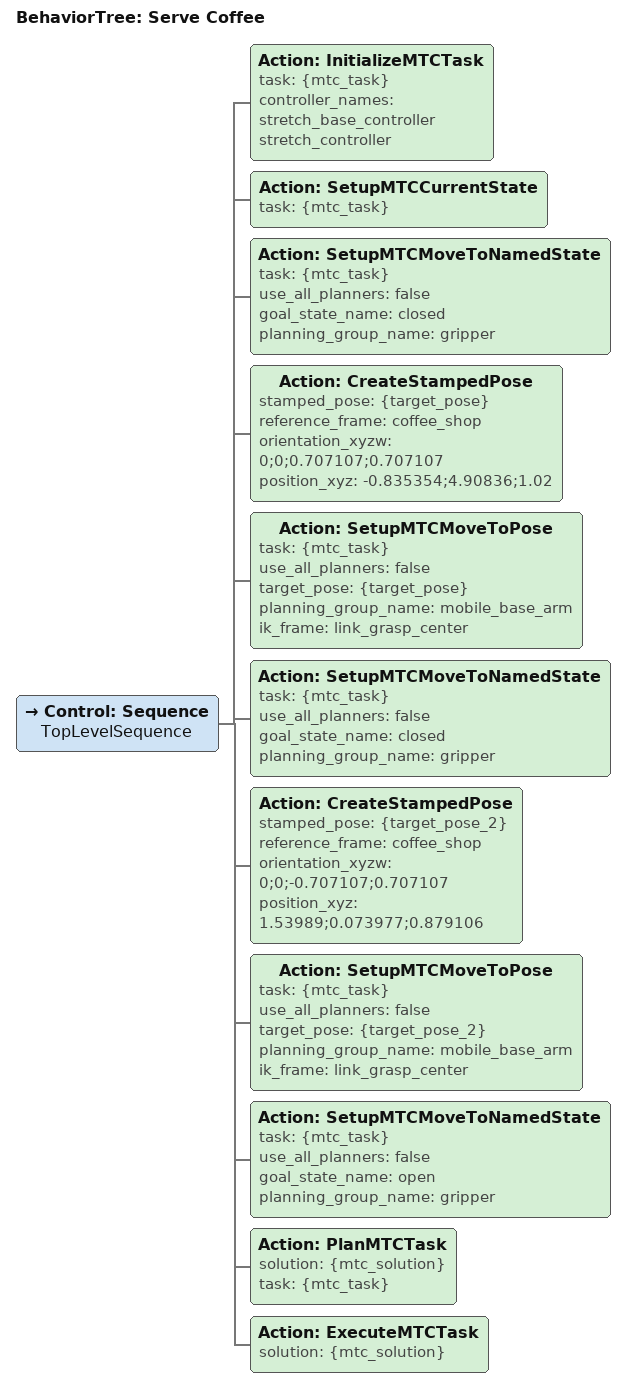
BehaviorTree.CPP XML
<?xml version='1.0' encoding='UTF-8'?>
<root BTCPP_format="4" main_tree_to_execute="Serve Coffee">
  <BehaviorTree ID="Serve Coffee" _description="" _hardcoded="false">
    <Control ID="Sequence" name="TopLevelSequence">
      <Action ID="InitializeMTCTask" task="{mtc_task}" controller_names="stretch_base_controller stretch_controller"/>
      <Action ID="SetupMTCCurrentState" task="{mtc_task}"/>
      <Action ID="SetupMTCMoveToNamedState" task="{mtc_task}" use_all_planners="false" goal_state_name="closed" planning_group_name="gripper"/>
      <Action ID="CreateStampedPose" stamped_pose="{target_pose}" reference_frame="coffee_shop" orientation_xyzw="0;0;0.707107;0.707107" position_xyz="-0.835354;4.90836;1.02"/>
      <Action ID="SetupMTCMoveToPose" task="{mtc_task}" use_all_planners="false" target_pose="{target_pose}" planning_group_name="mobile_base_arm" ik_frame="link_grasp_center"/>
      <Action ID="SetupMTCMoveToNamedState" task="{mtc_task}" use_all_planners="false" goal_state_name="closed" planning_group_name="gripper"/>
      <Action ID="CreateStampedPose" stamped_pose="{target_pose_2}" reference_frame="coffee_shop" orientation_xyzw="0;0;-0.707107;0.707107" position_xyz="1.53989;0.073977;0.879106"/>
      <Action ID="SetupMTCMoveToPose" task="{mtc_task}" use_all_planners="false" target_pose="{target_pose_2}" planning_group_name="mobile_base_arm" ik_frame="link_grasp_center"/>
      <Action ID="SetupMTCMoveToNamedState" task="{mtc_task}" use_all_planners="false" goal_state_name="open" planning_group_name="gripper"/>
      <Action ID="PlanMTCTask" solution="{mtc_solution}" task="{mtc_task}"/>
      <Action ID="ExecuteMTCTask" solution="{mtc_solution}"/>
    </Control>
  </BehaviorTree>
</root>
